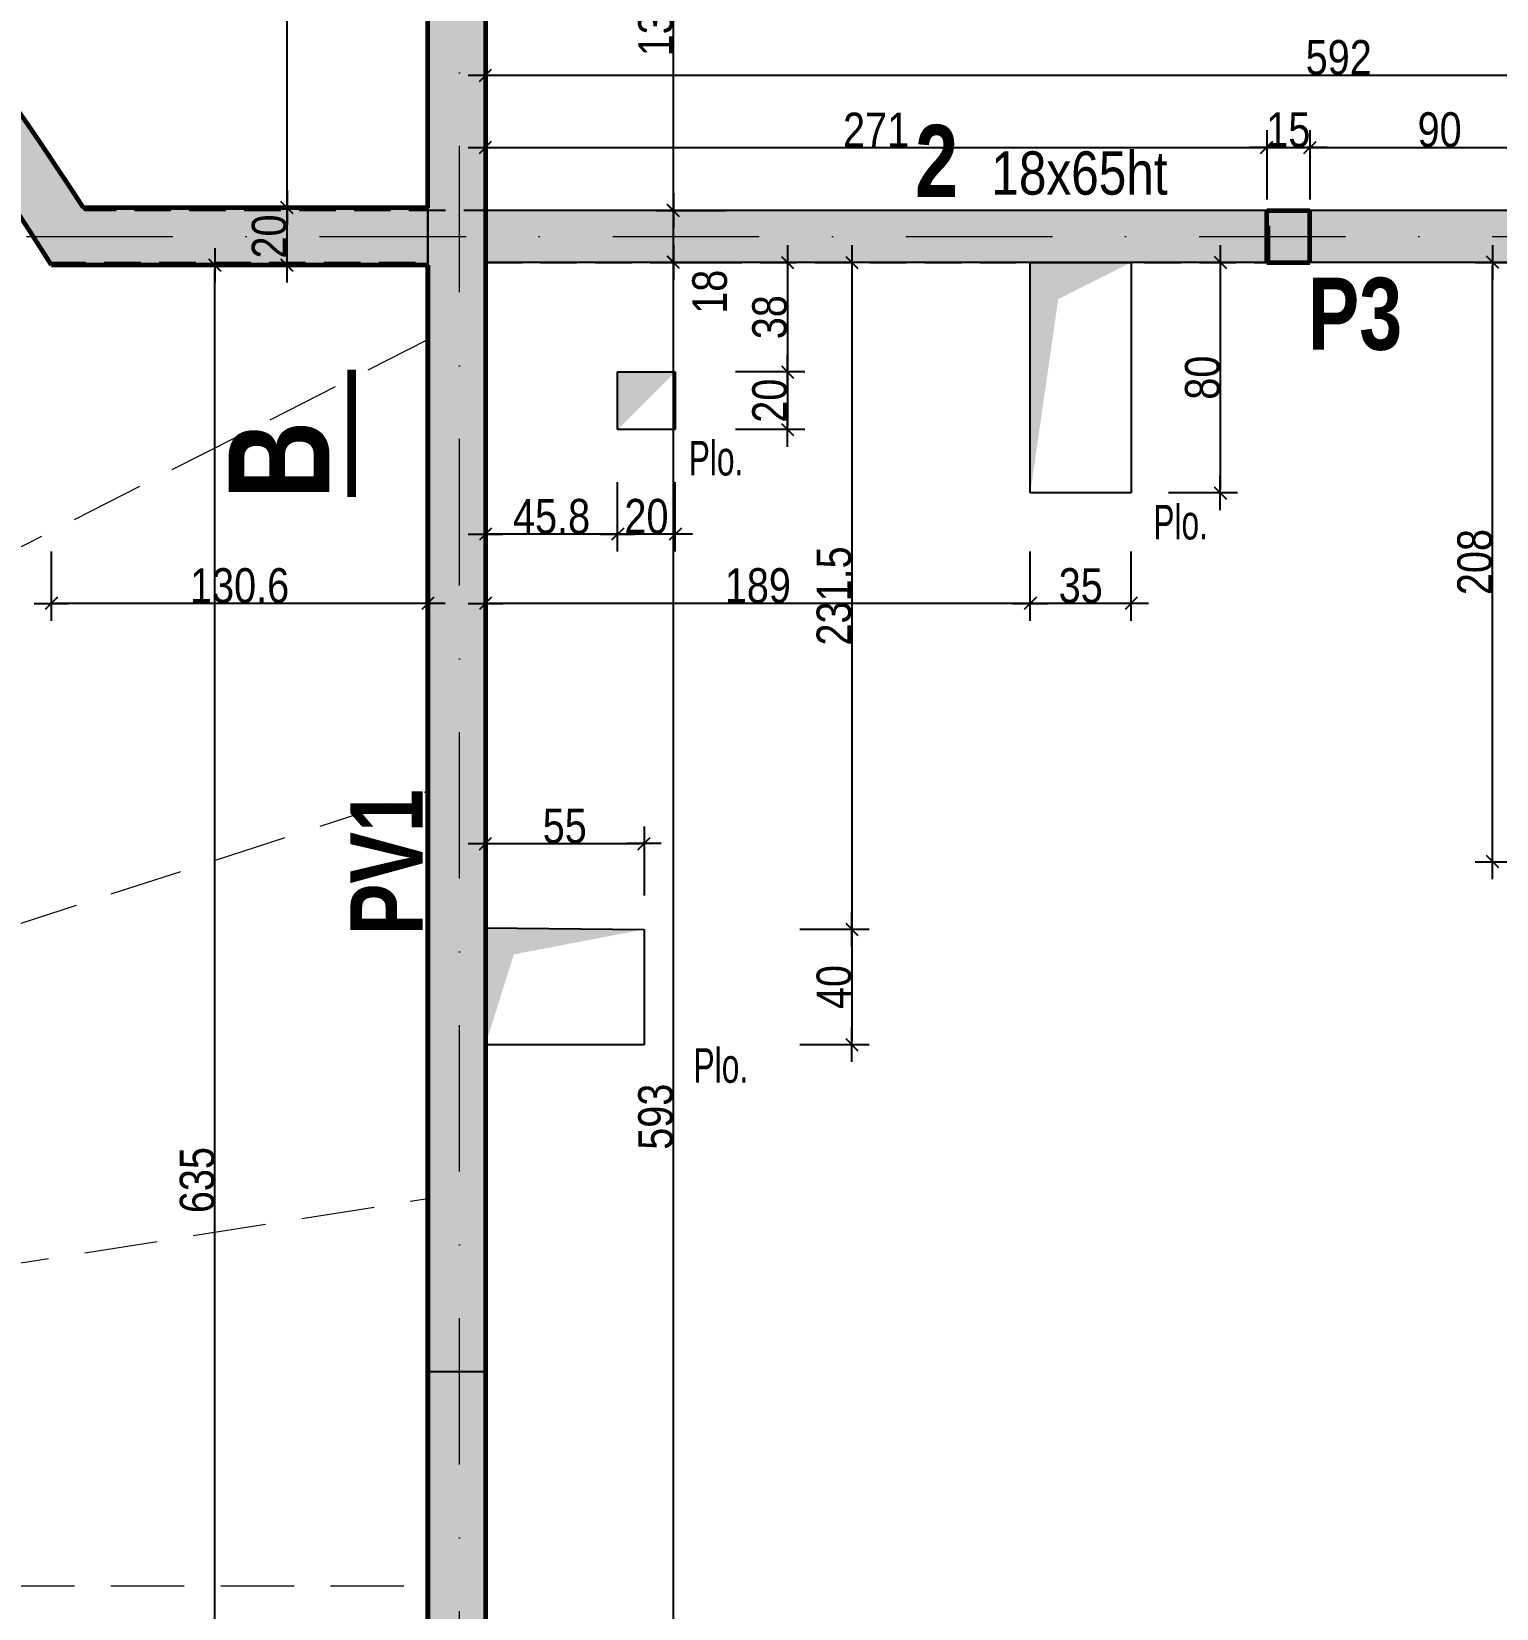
# Model space of a CAD drawing. Header units: millimetres. Extents: x 2049 to 9471, y -43633 to -39431.
# Drawn here: x 4036 to 4544, y -42310 to -41762 of the extents above; entities that cross this region are included whole.
import ezdxf
from ezdxf.enums import TextEntityAlignment as Align

# ---------------------------------------------------------------- set-up
doc = ezdxf.new("R2010")
doc.units = ezdxf.units.MM
doc.linetypes.add('CACHEX2', pattern=[19.05, 12.7, -6.35])
doc.linetypes.add('TIRETPTX2', pattern=[50.8, 25.4, -12.7, 0, -12.7])
for name, color, linetype in [('01_cote_gen', 4, 'Continuous'), ('01_linteaux', 2, 'Continuous'), ('01_murs_sup', 2, 'CACHEX2'), ('01_poch_BN', 9, 'Continuous'), ('01_poch_murs', 253, 'Continuous'), ('01_poch_poteaux', 250, 'Continuous'), ('01_resv', 32, 'Continuous'), ('01_texte', 230, 'Continuous'), ('AA_COTES', 2, 'Continuous')]:
    doc.layers.add(name, color=color, linetype=linetype)
doc.layers.add('01_murs_coup', color=5, linetype='Continuous', lineweight=60)
doc.layers.add('01_tram_axes', color=2, linetype='TIRETPTX2', lineweight=9)
doc.styles.add('ARIAL NA', font='ARIALN.TTF')
doc.styles.add('impact', font='impact.ttf')
doc.styles.add('STYLE2', font='ARIALN.TTF')
doc.dimstyles.new('JB50', dxfattribs={"dimscale": 0.1, "dimtxt": 150, "dimasz": 15, "dimexe": 0.1, "dimexo": 0.1, "dimgap": 0.09, "dimtad": 1, "dimdec": 1, "dimdsep": 46, "dimtxsty": 'STYLE2', "dimblk1": 'BOND_G', "dimblk2": 'BOND_D', "dimsah": 1, "dimcen": 1.5, "dimdle": 0.01, "dimse1": 1, "dimse2": 1, "dimclrd": 4, "dimclre": 2, "dimclrt": 6, "dimazin": 2, "dimtfac": 2.333333, "dimtdec": 1, "dimtix": 1, "dimtmove": 2, "dimatfit": 3, "dimldrblk": 'BOND_G', "dimfxl": 1, "dimtolj": 1, "dimtzin": 0, "dimarcsym": 0})
doc.dimstyles.new('JB50res', dxfattribs={"dimscale": 0.1, "dimtxt": 120, "dimasz": 12, "dimexe": 0.1, "dimexo": 0.1, "dimgap": 0.09, "dimtad": 1, "dimdec": 1, "dimdsep": 46, "dimtxsty": 'STYLE2', "dimblk1": 'BOND_G', "dimblk2": 'BOND_D', "dimsah": 1, "dimcen": 1.5, "dimdle": 0.01, "dimse1": 1, "dimse2": 1, "dimclrd": 4, "dimclre": 2, "dimclrt": 6, "dimazin": 2, "dimtfac": 2.333333, "dimtdec": 1, "dimtix": 1, "dimtmove": 2, "dimatfit": 3, "dimldrblk": 'BOND_G', "dimfxl": 1, "dimtolj": 1, "dimtzin": 0, "dimarcsym": 0})
pattern_1 = [(135, (-9275.435, 6358.231), (-11.2253202, 9e-16), [7.9375, -7.9375])]

# ---------------------------------------------------------------- blocks, each defined once
blk = doc.blocks.new('BOND_G')
at = {"layer": 'AA_COTES', "color": 0}
for p, q in [((0, -5), (0, 15)), ((5, 0), (-5, 0)), ((1.77, 1.77), (-1.77, -1.77))]:
    blk.add_line(p, q, dxfattribs=at)
blk = doc.blocks.new('BOND_D')
at = {"layer": 'AA_COTES', "color": 0}
for p, q in [((0, 5), (0, -15)), ((5, 0), (-5, 0)), ((-1.77, -1.77), (1.77, 1.77))]:
    blk.add_line(p, q, dxfattribs=at)
blk = doc.blocks.new('*D4258')
at = {"layer": '01_cote_gen', "color": 4, "lineweight": -2, "ltscale": 200, "transparency": 16777216}
blk.add_line((4194.25, -41777.66), (4783.85, -41777.66), dxfattribs=at)
at = {"layer": 'Defpoints', "color": 0, "ltscale": 200, "transparency": 16777216}
for p in [(4785.05, -41777.66), (4193.05, -41783.08), (4785.05, -41789.9)]:
    blk.add_point(p, dxfattribs=at)
at = {"layer": '01_cote_gen', "color": 4, "lineweight": -2, "ltscale": 200, "transparency": 16777216, "xscale": 1.2, "yscale": 1.2, "zscale": 1.2, "rotation": 180}
blk.add_blockref('BOND_G', (4193.05, -41777.66), dxfattribs=at)
at = {"layer": '01_cote_gen', "color": 4, "lineweight": -2, "ltscale": 200, "transparency": 16777216, "xscale": 1.2, "yscale": 1.2, "zscale": 1.2}
blk.add_blockref('BOND_D', (4785.05, -41777.66), dxfattribs=at)
at = {"layer": '01_cote_gen', "color": 6, "ltscale": 200, "transparency": 16777216, "insert": (4489.05, -41771.52), "char_height": 12, "attachment_point": 5, "style": 'STYLE2'}
blk.add_mtext('\\A1;592', dxfattribs=at)
blk = doc.blocks.new('*D4276')
at = {"layer": '01_cote_gen', "color": 4, "lineweight": -2, "ltscale": 200, "transparency": 16777216}
blk.add_line((4258.26, -42434.41), (4258.26, -41843.81), dxfattribs=at)
at = {"layer": 'Defpoints', "color": 0, "ltscale": 200, "transparency": 16777216}
for p in [(4258.26, -41842.61), (4293.44, -41842.61), (4277.55, -42435.61)]:
    blk.add_point(p, dxfattribs=at)
at = {"layer": '01_cote_gen', "color": 4, "lineweight": -2, "ltscale": 200, "transparency": 16777216, "xscale": 1.2, "yscale": 1.2, "zscale": 1.2}
for name, p, rotation in [('BOND_D', (4258.26, -41842.61), 90), ('BOND_G', (4258.26, -42435.61), 270)]:
    blk.add_blockref(name, p, dxfattribs=dict(at, rotation=rotation))
at = {"layer": '01_cote_gen', "color": 6, "ltscale": 200, "transparency": 16777216, "insert": (4252.12, -42139.11), "char_height": 12, "attachment_point": 5, "rotation": 90, "style": 'STYLE2'}
blk.add_mtext('\\A1;593', dxfattribs=at)
blk = doc.blocks.new('*D4277')
at = {"layer": '01_cote_gen', "color": 4, "lineweight": -2, "ltscale": 200, "transparency": 16777216}
blk.add_line((4258.28, -41841.41), (4258.28, -41825.81), dxfattribs=at)
at = {"layer": 'Defpoints', "color": 0, "ltscale": 200, "transparency": 16777216}
for p in [(4258.28, -41824.61), (4328.55, -41824.61), (4293.44, -41842.61)]:
    blk.add_point(p, dxfattribs=at)
at = {"layer": '01_cote_gen', "color": 4, "lineweight": -2, "ltscale": 200, "transparency": 16777216, "xscale": 1.2, "yscale": 1.2, "zscale": 1.2}
for name, p, rotation in [('BOND_D', (4258.28, -41824.61), 90), ('BOND_G', (4258.28, -41842.61), 270)]:
    blk.add_blockref(name, p, dxfattribs=dict(at, rotation=rotation))
at = {"layer": '01_cote_gen', "color": 6, "ltscale": 200, "transparency": 16777216, "insert": (4270.89, -41852.8), "char_height": 12, "attachment_point": 5, "rotation": 90, "style": 'STYLE2'}
blk.add_mtext('\\A1;18', dxfattribs=at)
blk = doc.blocks.new('*D4278')
at = {"layer": '01_cote_gen', "color": 4, "lineweight": -2, "ltscale": 200, "transparency": 16777216}
blk.add_line((4258.26, -41823.41), (4258.26, -41695.81), dxfattribs=at)
at = {"layer": 'Defpoints', "color": 0, "ltscale": 200, "transparency": 16777216}
for p in [(4258.26, -41694.61), (4307.48, -41694.61), (4328.55, -41824.61)]:
    blk.add_point(p, dxfattribs=at)
at = {"layer": '01_cote_gen', "color": 4, "lineweight": -2, "ltscale": 200, "transparency": 16777216, "xscale": 1.2, "yscale": 1.2, "zscale": 1.2}
for name, p, rotation in [('BOND_D', (4258.26, -41694.61), 90), ('BOND_G', (4258.26, -41824.61), 270)]:
    blk.add_blockref(name, p, dxfattribs=dict(at, rotation=rotation))
at = {"layer": '01_cote_gen', "color": 6, "ltscale": 200, "transparency": 16777216, "insert": (4252.12, -41759.61), "char_height": 12, "attachment_point": 5, "rotation": 90, "style": 'STYLE2'}
blk.add_mtext('\\A1;130', dxfattribs=at)
blk = doc.blocks.new('*D4282')
at = {"layer": '01_cote_gen', "color": 4, "lineweight": -2, "ltscale": 200, "transparency": 16777216}
blk.add_line((4194.25, -41802.67), (4462.85, -41802.67), dxfattribs=at)
at = {"layer": 'Defpoints', "color": 0, "ltscale": 200, "transparency": 16777216}
for p in [(4464.05, -41802.67), (4464.05, -41820.72), (4193.05, -41839.4)]:
    blk.add_point(p, dxfattribs=at)
at = {"layer": '01_cote_gen', "color": 4, "lineweight": -2, "ltscale": 200, "transparency": 16777216, "xscale": 1.2, "yscale": 1.2, "zscale": 1.2, "rotation": 180}
blk.add_blockref('BOND_G', (4193.05, -41802.67), dxfattribs=at)
at = {"layer": '01_cote_gen', "color": 4, "lineweight": -2, "ltscale": 200, "transparency": 16777216, "xscale": 1.2, "yscale": 1.2, "zscale": 1.2}
blk.add_blockref('BOND_D', (4464.05, -41802.67), dxfattribs=at)
at = {"layer": '01_cote_gen', "color": 6, "ltscale": 200, "transparency": 16777216, "insert": (4328.55, -41796.64), "char_height": 12, "attachment_point": 5, "style": 'STYLE2'}
blk.add_mtext('\\A1;271', dxfattribs=at)
blk = doc.blocks.new('*D4283')
at = {"layer": '01_cote_gen', "color": 4, "lineweight": -2, "ltscale": 200, "transparency": 16777216}
blk.add_line((4465.25, -41802.72), (4477.85, -41802.72), dxfattribs=at)
at = {"layer": 'Defpoints', "color": 0, "ltscale": 200, "transparency": 16777216}
for p in [(4479.05, -41802.72), (4464.05, -41820.72), (4479.05, -41820.72)]:
    blk.add_point(p, dxfattribs=at)
at = {"layer": '01_cote_gen', "color": 4, "lineweight": -2, "ltscale": 200, "transparency": 16777216, "xscale": 1.2, "yscale": 1.2, "zscale": 1.2, "rotation": 180}
blk.add_blockref('BOND_G', (4464.05, -41802.72), dxfattribs=at)
at = {"layer": '01_cote_gen', "color": 4, "lineweight": -2, "ltscale": 200, "transparency": 16777216, "xscale": 1.2, "yscale": 1.2, "zscale": 1.2}
blk.add_blockref('BOND_D', (4479.05, -41802.72), dxfattribs=at)
at = {"layer": '01_cote_gen', "color": 6, "ltscale": 200, "transparency": 16777216, "insert": (4471.55, -41796.59), "char_height": 12, "attachment_point": 5, "style": 'STYLE2'}
blk.add_mtext('\\A1;15', dxfattribs=at)
blk = doc.blocks.new('*D4284')
at = {"layer": '01_cote_gen', "color": 4, "lineweight": -2, "ltscale": 200, "transparency": 16777216}
blk.add_line((4480.25, -41802.72), (4567.85, -41802.72), dxfattribs=at)
at = {"layer": 'Defpoints', "color": 0, "ltscale": 200, "transparency": 16777216}
for p in [(4569.05, -41802.72), (4479.05, -41820.72), (4569.05, -41820.72)]:
    blk.add_point(p, dxfattribs=at)
at = {"layer": '01_cote_gen', "color": 4, "lineweight": -2, "ltscale": 200, "transparency": 16777216, "xscale": 1.2, "yscale": 1.2, "zscale": 1.2, "rotation": 180}
blk.add_blockref('BOND_G', (4479.05, -41802.72), dxfattribs=at)
at = {"layer": '01_cote_gen', "color": 4, "lineweight": -2, "ltscale": 200, "transparency": 16777216, "xscale": 1.2, "yscale": 1.2, "zscale": 1.2}
blk.add_blockref('BOND_D', (4569.05, -41802.72), dxfattribs=at)
at = {"layer": '01_cote_gen', "color": 6, "ltscale": 200, "transparency": 16777216, "insert": (4524.05, -41796.59), "char_height": 12, "attachment_point": 5, "style": 'STYLE2'}
blk.add_mtext('\\A1;90', dxfattribs=at)
blk = doc.blocks.new('*D4341')
at = {"layer": '01_cote_gen', "color": 4, "lineweight": -2, "ltscale": 200, "transparency": 16777216}
blk.add_line((4124.21, -41842.41), (4124.21, -41824.81), dxfattribs=at)
at = {"layer": 'Defpoints', "color": 0, "ltscale": 200, "transparency": 16777216}
for p in [(4124.21, -41823.61), (4135.46, -41823.61), (4135.46, -41843.61)]:
    blk.add_point(p, dxfattribs=at)
at = {"layer": '01_cote_gen', "color": 4, "lineweight": -2, "ltscale": 200, "transparency": 16777216, "xscale": 1.2, "yscale": 1.2, "zscale": 1.2}
for name, p, rotation in [('BOND_D', (4124.21, -41823.61), 90), ('BOND_G', (4124.21, -41843.61), 270)]:
    blk.add_blockref(name, p, dxfattribs=dict(at, rotation=rotation))
at = {"layer": '01_cote_gen', "color": 6, "ltscale": 200, "transparency": 16777216, "insert": (4118.08, -41833.61), "char_height": 12, "attachment_point": 5, "rotation": 90, "style": 'STYLE2'}
blk.add_mtext('\\A1;20', dxfattribs=at)
blk = doc.blocks.new('*D4342')
at = {"layer": '01_cote_gen', "color": 4, "lineweight": -2, "ltscale": 200, "transparency": 16777216}
blk.add_line((4124.21, -41822.41), (4124.21, -41647.81), dxfattribs=at)
at = {"layer": 'Defpoints', "color": 0, "ltscale": 200, "transparency": 16777216}
for p in [(4124.21, -41646.61), (4142.21, -41646.61), (4142.21, -41823.61)]:
    blk.add_point(p, dxfattribs=at)
at = {"layer": '01_cote_gen', "color": 4, "lineweight": -2, "ltscale": 200, "transparency": 16777216, "xscale": 1.2, "yscale": 1.2, "zscale": 1.2}
for name, p, rotation in [('BOND_D', (4124.21, -41646.61), 90), ('BOND_G', (4124.21, -41823.61), 270)]:
    blk.add_blockref(name, p, dxfattribs=dict(at, rotation=rotation))
at = {"layer": '01_cote_gen', "color": 6, "ltscale": 200, "transparency": 16777216, "insert": (4118.18, -41735.11), "char_height": 12, "attachment_point": 5, "rotation": 90, "style": 'STYLE2'}
blk.add_mtext('\\A1;177', dxfattribs=at)
blk = doc.blocks.new('*D4388')
at = {"layer": '01_cote_gen', "color": 4, "lineweight": -2, "ltscale": 200, "transparency": 16777216}
blk.add_line((4542.43, -42049.41), (4542.43, -41843.81), dxfattribs=at)
at = {"layer": 'Defpoints', "color": 0, "ltscale": 200, "transparency": 16777216}
for p in [(4542.43, -41842.61), (4583.23, -41842.61), (4596.05, -42050.61)]:
    blk.add_point(p, dxfattribs=at)
at = {"layer": '01_cote_gen', "color": 4, "lineweight": -2, "ltscale": 200, "transparency": 16777216, "xscale": 1.2, "yscale": 1.2, "zscale": 1.2}
for name, p, rotation in [('BOND_D', (4542.43, -41842.61), 90), ('BOND_G', (4542.43, -42050.61), 270)]:
    blk.add_blockref(name, p, dxfattribs=dict(at, rotation=rotation))
at = {"layer": '01_cote_gen', "color": 6, "ltscale": 200, "transparency": 16777216, "insert": (4536.29, -41946.61), "char_height": 12, "attachment_point": 5, "rotation": 90, "style": 'STYLE2'}
blk.add_mtext('\\A1;208', dxfattribs=at)
blk = doc.blocks.new('*D4584')
at = {"layer": '01_cote_gen', "color": 4, "lineweight": -2, "ltscale": 200, "transparency": 16777216}
blk.add_line((4257.7, -41936.93), (4240.1, -41936.93), dxfattribs=at)
at = {"layer": 'Defpoints', "color": 0, "ltscale": 200, "transparency": 16777216}
for p in [(4238.9, -41880.61), (4258.9, -41880.61), (4238.9, -41936.93)]:
    blk.add_point(p, dxfattribs=at)
at = {"layer": '01_cote_gen', "color": 4, "lineweight": -2, "ltscale": 200, "transparency": 16777216, "xscale": 1.2, "yscale": 1.2, "zscale": 1.2, "rotation": 180}
blk.add_blockref('BOND_D', (4238.9, -41936.93), dxfattribs=at)
at = {"layer": '01_cote_gen', "color": 4, "lineweight": -2, "ltscale": 200, "transparency": 16777216, "xscale": 1.2, "yscale": 1.2, "zscale": 1.2}
blk.add_blockref('BOND_G', (4258.9, -41936.93), dxfattribs=at)
at = {"layer": '01_cote_gen', "color": 6, "ltscale": 200, "transparency": 16777216, "insert": (4248.9, -41930.79), "char_height": 12, "attachment_point": 5, "style": 'STYLE2'}
blk.add_mtext('\\A1;20', dxfattribs=at)
blk = doc.blocks.new('*D4585')
at = {"layer": '01_cote_gen', "color": 4, "lineweight": -2, "ltscale": 200, "transparency": 16777216}
blk.add_line((4237.7, -41936.93), (4194.25, -41936.93), dxfattribs=at)
at = {"layer": 'Defpoints', "color": 0, "ltscale": 200, "transparency": 16777216}
for p in [(4238.9, -41918.93), (4193.05, -41928.48), (4193.05, -41936.93)]:
    blk.add_point(p, dxfattribs=at)
at = {"layer": '01_cote_gen', "color": 4, "lineweight": -2, "ltscale": 200, "transparency": 16777216, "xscale": 1.2, "yscale": 1.2, "zscale": 1.2, "rotation": 180}
blk.add_blockref('BOND_D', (4193.05, -41936.93), dxfattribs=at)
at = {"layer": '01_cote_gen', "color": 4, "lineweight": -2, "ltscale": 200, "transparency": 16777216, "xscale": 1.2, "yscale": 1.2, "zscale": 1.2}
blk.add_blockref('BOND_G', (4238.9, -41936.93), dxfattribs=at)
at = {"layer": '01_cote_gen', "color": 6, "ltscale": 200, "transparency": 16777216, "insert": (4215.98, -41930.79), "char_height": 12, "attachment_point": 5, "style": 'STYLE2'}
blk.add_mtext('\\A1;45.8', dxfattribs=at)
blk = doc.blocks.new('*D4586')
at = {"layer": '01_cote_gen', "color": 4, "lineweight": -2, "ltscale": 200, "transparency": 16777216}
blk.add_line((4297.82, -41843.83), (4297.82, -41879.41), dxfattribs=at)
at = {"layer": 'Defpoints', "color": 0, "ltscale": 200, "transparency": 16777216}
for p in [(4300.6, -41842.63), (4258.9, -41880.61), (4297.82, -41880.61)]:
    blk.add_point(p, dxfattribs=at)
at = {"layer": '01_cote_gen', "color": 4, "lineweight": -2, "ltscale": 200, "transparency": 16777216, "xscale": 1.2, "yscale": 1.2, "zscale": 1.2}
for name, p, rotation in [('BOND_G', (4297.82, -41842.63), 90), ('BOND_D', (4297.82, -41880.61), 270)]:
    blk.add_blockref(name, p, dxfattribs=dict(at, rotation=rotation))
at = {"layer": '01_cote_gen', "color": 6, "ltscale": 200, "transparency": 16777216, "insert": (4291.68, -41861.62), "char_height": 12, "attachment_point": 5, "rotation": 90, "style": 'STYLE2'}
blk.add_mtext('\\A1;38', dxfattribs=at)
blk = doc.blocks.new('*D4587')
at = {"layer": '01_cote_gen', "color": 4, "lineweight": -2, "ltscale": 200, "transparency": 16777216}
blk.add_line((4297.82, -41881.81), (4297.82, -41899.41), dxfattribs=at)
at = {"layer": 'Defpoints', "color": 0, "ltscale": 200, "transparency": 16777216}
for p in [(4258.9, -41880.61), (4258.9, -41900.61), (4297.82, -41900.61)]:
    blk.add_point(p, dxfattribs=at)
at = {"layer": '01_cote_gen', "color": 4, "lineweight": -2, "ltscale": 200, "transparency": 16777216, "xscale": 1.2, "yscale": 1.2, "zscale": 1.2}
for name, p, rotation in [('BOND_G', (4297.82, -41880.61), 90), ('BOND_D', (4297.82, -41900.61), 270)]:
    blk.add_blockref(name, p, dxfattribs=dict(at, rotation=rotation))
at = {"layer": '01_cote_gen', "color": 6, "ltscale": 200, "transparency": 16777216, "insert": (4291.68, -41890.61), "char_height": 12, "attachment_point": 5, "rotation": 90, "style": 'STYLE2'}
blk.add_mtext('\\A1;20', dxfattribs=at)
blk = doc.blocks.new('*D4588')
at = {"layer": '01_cote_gen', "color": 4, "lineweight": -2, "ltscale": 200, "transparency": 16777216}
blk.add_line((4447.94, -41843.81), (4447.94, -41921.41), dxfattribs=at)
at = {"layer": 'Defpoints', "color": 0, "ltscale": 200, "transparency": 16777216}
for p in [(4417.05, -41842.61), (4417.05, -41922.61), (4447.94, -41922.61)]:
    blk.add_point(p, dxfattribs=at)
at = {"layer": '01_cote_gen', "color": 4, "lineweight": -2, "ltscale": 200, "transparency": 16777216, "xscale": 1.2, "yscale": 1.2, "zscale": 1.2}
for name, p, rotation in [('BOND_G', (4447.94, -41842.61), 90), ('BOND_D', (4447.94, -41922.61), 270)]:
    blk.add_blockref(name, p, dxfattribs=dict(at, rotation=rotation))
at = {"layer": '01_cote_gen', "color": 6, "ltscale": 200, "transparency": 16777216, "insert": (4441.8, -41882.61), "char_height": 12, "attachment_point": 5, "rotation": 90, "style": 'STYLE2'}
blk.add_mtext('\\A1;80', dxfattribs=at)
blk = doc.blocks.new('*D4589')
at = {"layer": '01_cote_gen', "color": 4, "lineweight": -2, "ltscale": 200, "transparency": 16777216}
blk.add_line((4415.85, -41960.95), (4383.25, -41960.95), dxfattribs=at)
at = {"layer": 'Defpoints', "color": 0, "ltscale": 200, "transparency": 16777216}
for p in [(4382.05, -41918.53), (4417.05, -41918.53), (4382.05, -41960.95)]:
    blk.add_point(p, dxfattribs=at)
at = {"layer": '01_cote_gen', "color": 4, "lineweight": -2, "ltscale": 200, "transparency": 16777216, "xscale": 1.2, "yscale": 1.2, "zscale": 1.2, "rotation": 180}
blk.add_blockref('BOND_D', (4382.05, -41960.95), dxfattribs=at)
at = {"layer": '01_cote_gen', "color": 4, "lineweight": -2, "ltscale": 200, "transparency": 16777216, "xscale": 1.2, "yscale": 1.2, "zscale": 1.2}
blk.add_blockref('BOND_G', (4417.05, -41960.95), dxfattribs=at)
at = {"layer": '01_cote_gen', "color": 6, "ltscale": 200, "transparency": 16777216, "insert": (4399.55, -41954.82), "char_height": 12, "attachment_point": 5, "style": 'STYLE2'}
blk.add_mtext('\\A1;35', dxfattribs=at)
blk = doc.blocks.new('*D4590')
at = {"layer": '01_cote_gen', "color": 4, "lineweight": -2, "ltscale": 200, "transparency": 16777216}
blk.add_line((4380.85, -41960.95), (4194.25, -41960.95), dxfattribs=at)
at = {"layer": 'Defpoints', "color": 0, "ltscale": 200, "transparency": 16777216}
for p in [(4193.05, -41949), (4382.05, -41954.95), (4193.05, -41960.95)]:
    blk.add_point(p, dxfattribs=at)
at = {"layer": '01_cote_gen', "color": 4, "lineweight": -2, "ltscale": 200, "transparency": 16777216, "xscale": 1.2, "yscale": 1.2, "zscale": 1.2, "rotation": 180}
blk.add_blockref('BOND_D', (4193.05, -41960.95), dxfattribs=at)
at = {"layer": '01_cote_gen', "color": 4, "lineweight": -2, "ltscale": 200, "transparency": 16777216, "xscale": 1.2, "yscale": 1.2, "zscale": 1.2}
blk.add_blockref('BOND_G', (4382.05, -41960.95), dxfattribs=at)
at = {"layer": '01_cote_gen', "color": 6, "ltscale": 200, "transparency": 16777216, "insert": (4287.55, -41954.82), "char_height": 12, "attachment_point": 5, "style": 'STYLE2'}
blk.add_mtext('\\A1;189', dxfattribs=at)
blk = doc.blocks.new('*D4591')
at = {"layer": '01_cote_gen', "color": 4, "lineweight": -2, "ltscale": 200, "transparency": 16777216}
blk.add_line((4320.14, -41843.83), (4320.14, -42072.91), dxfattribs=at)
at = {"layer": 'Defpoints', "color": 0, "ltscale": 200, "transparency": 16777216}
for p in [(4321.9, -41842.63), (4248.05, -42074.11), (4320.14, -42074.11)]:
    blk.add_point(p, dxfattribs=at)
at = {"layer": '01_cote_gen', "color": 4, "lineweight": -2, "ltscale": 200, "transparency": 16777216, "xscale": 1.2, "yscale": 1.2, "zscale": 1.2}
for name, p, rotation in [('BOND_G', (4320.14, -41842.63), 90), ('BOND_D', (4320.14, -42074.11), 270)]:
    blk.add_blockref(name, p, dxfattribs=dict(at, rotation=rotation))
at = {"layer": '01_cote_gen', "color": 6, "ltscale": 200, "transparency": 16777216, "insert": (4314, -41958.37), "char_height": 12, "attachment_point": 5, "rotation": 90, "style": 'STYLE2'}
blk.add_mtext('\\A1;231.5', dxfattribs=at)
blk = doc.blocks.new('*D4592')
at = {"layer": '01_cote_gen', "color": 4, "lineweight": -2, "ltscale": 200, "transparency": 16777216}
blk.add_line((4320.14, -42075.31), (4320.14, -42112.91), dxfattribs=at)
at = {"layer": 'Defpoints', "color": 0, "ltscale": 200, "transparency": 16777216}
for p in [(4302.14, -42074.11), (4248.05, -42114.11), (4320.14, -42114.11)]:
    blk.add_point(p, dxfattribs=at)
at = {"layer": '01_cote_gen', "color": 4, "lineweight": -2, "ltscale": 200, "transparency": 16777216, "xscale": 1.2, "yscale": 1.2, "zscale": 1.2}
for name, p, rotation in [('BOND_G', (4320.14, -42074.11), 90), ('BOND_D', (4320.14, -42114.11), 270)]:
    blk.add_blockref(name, p, dxfattribs=dict(at, rotation=rotation))
at = {"layer": '01_cote_gen', "color": 6, "ltscale": 200, "transparency": 16777216, "insert": (4314, -42094.11), "char_height": 12, "attachment_point": 5, "rotation": 90, "style": 'STYLE2'}
blk.add_mtext('\\A1;40', dxfattribs=at)
blk = doc.blocks.new('*D4593')
at = {"layer": '01_cote_gen', "color": 4, "lineweight": -2, "ltscale": 200, "transparency": 16777216}
blk.add_line((4194.25, -42044.34), (4246.85, -42044.34), dxfattribs=at)
at = {"layer": 'Defpoints', "color": 0, "ltscale": 200, "transparency": 16777216}
for p in [(4248.05, -42044.34), (4193.05, -42053.98), (4248.05, -42074.11)]:
    blk.add_point(p, dxfattribs=at)
at = {"layer": '01_cote_gen', "color": 4, "lineweight": -2, "ltscale": 200, "transparency": 16777216, "xscale": 1.2, "yscale": 1.2, "zscale": 1.2, "rotation": 180}
blk.add_blockref('BOND_G', (4193.05, -42044.34), dxfattribs=at)
at = {"layer": '01_cote_gen', "color": 4, "lineweight": -2, "ltscale": 200, "transparency": 16777216, "xscale": 1.2, "yscale": 1.2, "zscale": 1.2}
blk.add_blockref('BOND_D', (4248.05, -42044.34), dxfattribs=at)
at = {"layer": '01_cote_gen', "color": 6, "ltscale": 200, "transparency": 16777216, "insert": (4220.55, -42038.23), "char_height": 12, "attachment_point": 5, "style": 'STYLE2'}
blk.add_mtext('\\A1;55', dxfattribs=at)
blk = doc.blocks.new('*D4600')
at = {"layer": '01_cote_gen', "color": 4, "lineweight": -2, "ltscale": 200, "transparency": 16777216}
blk.add_line((4099.21, -42477.41), (4099.21, -41844.81), dxfattribs=at)
at = {"layer": 'Defpoints', "color": 0, "ltscale": 200, "transparency": 16777216}
for p in [(4074.15, -41843.61), (4099.21, -41843.61), (4149.49, -42478.61)]:
    blk.add_point(p, dxfattribs=at)
at = {"layer": '01_cote_gen', "color": 4, "lineweight": -2, "ltscale": 200, "transparency": 16777216, "xscale": 1.2, "yscale": 1.2, "zscale": 1.2}
for name, p, rotation in [('BOND_D', (4099.21, -41843.61), 90), ('BOND_G', (4099.21, -42478.61), 270)]:
    blk.add_blockref(name, p, dxfattribs=dict(at, rotation=rotation))
at = {"layer": '01_cote_gen', "color": 6, "ltscale": 200, "transparency": 16777216, "insert": (4093.08, -42161.11), "char_height": 12, "attachment_point": 5, "rotation": 90, "style": 'STYLE2'}
blk.add_mtext('\\A1;635', dxfattribs=at)
blk = doc.blocks.new('*D4601')
at = {"layer": '01_cote_gen', "color": 4, "lineweight": -2, "ltscale": 200, "transparency": 16777216}
blk.add_line((4171.86, -41960.95), (4043.66, -41960.95), dxfattribs=at)
at = {"layer": 'Defpoints', "color": 0, "ltscale": 200, "transparency": 16777216}
for p in [(4042.46, -41843.61), (4173.06, -41843.61), (4042.46, -41960.95)]:
    blk.add_point(p, dxfattribs=at)
at = {"layer": '01_cote_gen', "color": 4, "lineweight": -2, "ltscale": 200, "transparency": 16777216, "xscale": 1.2, "yscale": 1.2, "zscale": 1.2, "rotation": 180}
blk.add_blockref('BOND_D', (4042.46, -41960.95), dxfattribs=at)
at = {"layer": '01_cote_gen', "color": 4, "lineweight": -2, "ltscale": 200, "transparency": 16777216, "xscale": 1.2, "yscale": 1.2, "zscale": 1.2}
blk.add_blockref('BOND_G', (4173.06, -41960.95), dxfattribs=at)
at = {"layer": '01_cote_gen', "color": 6, "ltscale": 200, "transparency": 16777216, "insert": (4107.76, -41954.82), "char_height": 12, "attachment_point": 5, "style": 'STYLE2'}
blk.add_mtext('\\A1;130.6', dxfattribs=at)
blk = doc.blocks.new('*D4845')
at = {"layer": '01_cote_gen', "color": 4, "lineweight": -2, "ltscale": 200, "transparency": 16777216}
blk.add_line((3325.58, -42378.22), (4171.55, -42378.22), dxfattribs=at)
at = {"layer": 'Defpoints', "color": 0, "ltscale": 200, "transparency": 16777216}
for p in [(3324.08, -42102.46), (4173.05, -42355.89), (4173.05, -42378.22)]:
    blk.add_point(p, dxfattribs=at)
at = {"layer": '01_cote_gen', "color": 4, "lineweight": -2, "ltscale": 200, "transparency": 16777216, "xscale": 1.5, "yscale": 1.5, "zscale": 1.5, "rotation": 180}
blk.add_blockref('BOND_G', (3324.08, -42378.22), dxfattribs=at)
at = {"layer": '01_cote_gen', "color": 4, "lineweight": -2, "ltscale": 200, "transparency": 16777216, "xscale": 1.5, "yscale": 1.5, "zscale": 1.5}
blk.add_blockref('BOND_D', (4173.05, -42378.22), dxfattribs=at)
at = {"layer": '01_cote_gen', "color": 6, "ltscale": 200, "transparency": 16777216, "insert": (3748.57, -42370.56), "char_height": 15, "attachment_point": 5, "style": 'STYLE2'}
blk.add_mtext('\\A1;849', dxfattribs=at)
blk = doc.blocks.new('*D4846')
at = {"layer": '01_cote_gen', "color": 4, "lineweight": -2, "ltscale": 200, "transparency": 16777216}
blk.add_line((3535.36, -42300.66), (3535.36, -41845.11), dxfattribs=at)
at = {"layer": 'Defpoints', "color": 0, "ltscale": 200, "transparency": 16777216}
for p in [(3535.36, -41843.61), (4042.46, -41843.61), (3536.75, -42302.16)]:
    blk.add_point(p, dxfattribs=at)
at = {"layer": '01_cote_gen', "color": 4, "lineweight": -2, "ltscale": 200, "transparency": 16777216, "xscale": 1.5, "yscale": 1.5, "zscale": 1.5}
for name, p, rotation in [('BOND_D', (3535.36, -41843.61), 90), ('BOND_G', (3535.36, -42302.16), 270)]:
    blk.add_blockref(name, p, dxfattribs=dict(at, rotation=rotation))
at = {"layer": '01_cote_gen', "color": 6, "ltscale": 200, "transparency": 16777216, "insert": (3527.69, -42193.29), "char_height": 15, "attachment_point": 5, "rotation": 90, "style": 'STYLE2'}
blk.add_mtext('\\A1;458.5', dxfattribs=at)

msp = doc.modelspace()

# ---------------------------------------------------------------- hatches: boundary and pattern name
at = {"layer": '01_murs_sup', "ltscale": 200}
h = msp.add_hatch(dxfattribs=at)
h.set_pattern_fill('DASH', color=256, scale=2.5, angle=135)
h.set_pattern_definition(pattern_1)
h.paths.add_polyline_path([(4464.95, -41824.61), (4054.05, -41824.61, 0.256151), (3307.48, -41415.28), (3023.96, -41415.28), (3023.96, -41267.88), (3003.96, -41267.88), (3003.96, -41435.28), (3307.48, -41435.28, -0.25879), (4041.76, -41842.61), (4173.05, -41842.61), (4173.05, -42262.93), (4193.05, -42262.93), (4193.05, -41842.61), (4465.06, -41842.65)])
h = msp.add_hatch(dxfattribs=at)
h.set_pattern_fill('DASH', color=256, scale=2.5, angle=135)
h.set_pattern_definition(pattern_1)
h.paths.add_polyline_path([(4382.05, -42435.61), (4193.05, -42435.61), (4193.05, -42262.93), (4173.05, -42262.93), (4173.05, -42451.61), (4382.05, -42451.61)])
edge = h.paths.add_edge_path()
edge.add_line((4172.97, -42605.58), (4172.97, -42545.58))
edge.add_arc((3323.96, -42275.27), 891, 161.49792, 342.33988, ccw=False)
edge.add_line((2479.02, -41992.53), (2571.63, -41686.43))
edge.add_line((2571.63, -41686.43), (2550.74, -41686.43))
edge.add_line((2550.74, -41686.43), (2459.96, -41986.46))
edge.add_arc((3323.96, -42275.27), 911, 161.51633, 338.74143)
edge = h.paths.add_edge_path()
edge.add_line((4198.06, -42459.61), (4172.97, -42459.61))
edge.add_line((4172.97, -42459.61), (4172.97, -42605.58))
edge.add_arc((3841.01, -42461.83), 361.75, 336.5851, 350.7466)
edge.add_line((4198.06, -42520), (4198.06, -42459.61))
at = {"layer": '01_poch_BN', "ltscale": 200}
h = msp.add_hatch(color=256, dxfattribs=at)
h.dxf.hatch_style = 1
h.paths.add_polyline_path([(4569.05, -41824.61), (4479.05, -41824.61), (4479.05, -41833.61), (4569.05, -41833.61)])
h.paths.add_polyline_path([(4569.05, -41833.61), (4479.05, -41833.61), (4479.05, -41842.61), (4569.05, -41842.61)])
h.paths.add_polyline_path([(4464.05, -41833.61), (4193.05, -41833.61), (4193.05, -41842.61), (4464.05, -41842.61)])
h.paths.add_polyline_path([(4464.05, -41824.61), (4193.05, -41824.61), (4193.05, -41833.61), (4464.05, -41833.61)])
at = {"layer": '01_poch_murs', "ltscale": 200}
h = msp.add_hatch(color=256, dxfattribs=at)
h.dxf.hatch_style = 1
h.paths.add_polyline_path([(4173.06, -41427.61), (3798.1, -41427.61), (3798.1, -41563.38), (3816.1, -41575.67), (3816.1, -41443.61), (3906.1, -41443.61), (3906.1, -41628.61), (3884.23, -41628.61, -0.007675), (3904.55, -41646.61), (4173.06, -41646.61), (4173.06, -41676.67), (4193.05, -41676.67), (4193.05, -41443.61), (4173.06, -41443.61), (4173.06, -41628.61), (4008.05, -41628.61), (4008.05, -41443.61), (4173.06, -41443.61)])
h.paths.add_polyline_path([(3988.05, -41443.61), (3988.05, -41628.61), (3924.1, -41628.61), (3924.1, -41443.61)], flags=16)
h.paths.add_polyline_path([(3816.1, -41575.67), (3804.52, -41592.18, -0.10101), (4042.46, -41843.61), (4173.06, -41843.61), (4173.06, -41823.61), (4053.49, -41823.61, 0.097958)])
h = msp.add_hatch(color=256, dxfattribs=at)
h.dxf.hatch_style = 1
h.paths.add_polyline_path([(4803.05, -42257.65), (4785.05, -42257.65), (4785.05, -42435.61), (4682.05, -42435.61), (4682.05, -42451.61), (4962.05, -42451.61), (4962.05, -42435.61), (4803.05, -42435.61)])
h.paths.add_polyline_path([(5381.05, -42257.65), (5365.05, -42257.65), (5365.05, -42435.61), (5262.05, -42435.61), (5262.05, -42451.61), (5381.05, -42451.61)])
h.paths.add_polyline_path([(5399.08, -42257.65), (5383.08, -42257.65), (5383.05, -42451.61), (5512.05, -42451.61), (5512.05, -42435.61), (5399.05, -42435.61)])
h.paths.add_polyline_path([(5162.05, -42435.61), (5062.05, -42435.61), (5062.05, -42451.61), (5162.05, -42451.61)])
h.paths.add_polyline_path([(5712.05, -42435.61), (5612.05, -42435.61), (5612.05, -42451.61), (5712.05, -42451.61)])
h.paths.add_polyline_path([(4582.05, -42435.61), (4482.05, -42435.61), (4482.05, -42451.61), (4582.05, -42451.61)])
h.paths.add_polyline_path([(4382.05, -42435.61), (4193.05, -42435.61), (4193.05, -42227.65), (4173.06, -42227.65), (4173.06, -42443.61), (4382.05, -42443.61)])
h.paths.add_polyline_path([(4382.05, -42443.61), (4173.06, -42443.61), (4173.06, -42451.61), (4382.05, -42451.61)])
at = {"layer": '01_poch_poteaux', "ltscale": 200}
h = msp.add_hatch(color=256, dxfattribs=at)
h.dxf.hatch_style = 1
h.paths.add_polyline_path([(4193.05, -41694.61), (4173.06, -41694.61), (4173.06, -41823.61), (4173.06, -42227.65), (4193.05, -42227.65)])
h = msp.add_hatch(color=256, dxfattribs=at)
h.dxf.hatch_style = 1
h.paths.add_polyline_path([(4479.05, -41824.61), (4464.05, -41824.61), (4464.05, -41833.61), (4479.05, -41833.61)])
h.paths.add_polyline_path([(4479.05, -41833.61), (4464.05, -41833.61), (4464.05, -41842.61), (4479.05, -41842.61)])

# ---------------------------------------------------------------- linework, layer by layer
at = {"layer": '01_linteaux', "ltscale": 0.1}
for p, q in [((4464.05, -41824.61), (4193.05, -41824.61)), ((4569.05, -41824.61), (4479.05, -41824.61)), ((4464.05, -41842.61), (4193.05, -41842.61)), ((4569.05, -41842.61), (4479.05, -41842.61))]:
    msp.add_line(p, q, dxfattribs=at)
at = {"layer": '01_murs_coup', "ltscale": 0.1}
for p, q in [((4173.06, -41823.61), (4173.06, -41646.61)), ((4173.06, -41823.61), (4173.06, -41646.61)), ((4193.05, -41694.55), (4193.05, -42435.61)), ((4193.05, -41694.61), (4193.05, -42435.61)), ((4173.06, -41823.61), (4053.49, -41823.61)), ((4464.05, -41824.61), (4479.05, -41824.61)), ((4464.05, -41842.61), (4464.05, -41824.61)), ((4479.05, -41842.61), (4479.05, -41824.61)), ((4173.06, -41843.61), (4042.46, -41843.61)), ((4173.06, -41843.61), (4042.46, -41843.61)), ((4173.05, -42545.58), (4173.06, -41843.61)), ((4173.06, -41843.61), (4173.06, -42451.61)), ((4464.05, -41842.61), (4479.05, -41842.61))]:
    msp.add_line(p, q, dxfattribs=at)
for centre, radius, start, end in [((3307.56, -42300.78), 865.5, 31.88506, 90), ((3308.09, -42299.65), 884.44, 32.56407, 54.94303), ((3324.04, -42275.27), 911, 161.51633, 338.7414)]:
    msp.add_arc(centre, radius, start, end, dxfattribs=at)
at = {"layer": '01_murs_sup'}
for p, q in [((4464.95, -41824.61), (4054.05, -41824.61)), ((4465.06, -41842.65), (4464.95, -41824.61)), ((4041.76, -41842.61), (4173.05, -41842.61)), ((4173.05, -41842.61), (4173.05, -42451.61)), ((4193.05, -41842.61), (4465.06, -41842.65)), ((4193.05, -41842.61), (4193.05, -42435.61))]:
    msp.add_line(p, q, dxfattribs=at)
for centre, radius, start, end in [((3307.48, -42300.78), 885.5, 32.53016, 90), ((3307.48, -42300.78), 865.5, 31.96306, 90), ((3323.96, -42275.27), 911, 161.51633, 343.63495), ((3323.96, -42275.27), 891, 161.49792, 342.3403)]:
    msp.add_arc(centre, radius, start, end, dxfattribs=at)
at = {"layer": '01_poch_murs', "ltscale": 200}
for p, q in [((4173.06, -41823.61), (4173.06, -41843.61)), ((4193.05, -42227.65), (4173.05, -42227.65))]:
    msp.add_line(p, q, dxfattribs=at)
at = {"layer": '01_poch_murs', "linetype": 'CACHEX2', "lineweight": 5, "ltscale": 2}
for p, q in [((3609.16, -42156.69), (4173.06, -41869.37)), ((3628.38, -42203.08), (4173.05, -42026.11)), ((3640.1, -42251.91), (4173.05, -42167.5)), ((3644.04, -42301.97), (4173.05, -42301.97))]:
    msp.add_line(p, q, dxfattribs=at)
at = {"layer": '01_poch_poteaux', "ltscale": 200}
for p, q in [((4173.06, -42227.65), (4173.06, -41694.61)), ((4193.06, -41694.61), (4193.06, -42227.65)), ((4193.05, -42227.65), (4173.06, -42227.65))]:
    msp.add_line(p, q, dxfattribs=at)
at = {"layer": '01_resv', "ltscale": 200}
for p, q in [((4382.05, -41842.61), (4417.05, -41842.61)), ((4382.05, -41922.61), (4382.05, -41842.61)), ((4417.05, -41842.61), (4417.05, -41922.61)), ((4238.9, -41900.61), (4238.9, -41880.61)), ((4238.9, -41880.61), (4258.9, -41880.61)), ((4258.9, -41880.61), (4258.9, -41900.61)), ((4258.9, -41900.61), (4238.9, -41900.61)), ((4417.05, -41922.61), (4382.05, -41922.61)), ((4193.05, -42073.61), (4248.05, -42074.11)), ((4193.05, -42114.11), (4193.05, -42073.61)), ((4248.05, -42074.11), (4248.05, -42114.11)), ((4248.05, -42114.11), (4193.05, -42114.11))]:
    msp.add_line(p, q, dxfattribs=at)
for points in [[(4382.05, -41922.61), (4382.05, -41842.61), (4391.75, -41855.37)], [(4382.05, -41842.61), (4417.05, -41842.61), (4391.75, -41855.37)], [(4238.9, -41900.61), (4238.9, -41880.61), (4258.9, -41880.61)], [(4193.05, -42114.11), (4193.05, -42073.61), (4202.9, -42082.78)], [(4193.05, -42073.61), (4248.05, -42074.11), (4202.9, -42082.78)]]:
    msp.add_solid(points, dxfattribs=at)
at = {"layer": '01_texte', "const_width": 3}
msp.add_lwpolyline([(4146.59, -41879.82), (4146.59, -41924.07)], dxfattribs=at)
at = {"layer": '01_tram_axes', "color": 253, "ltscale": 2}
for p, q in [((4184.05, -42768.29), (4184.05, -40330.13)), ((2406.63, -41833.61), (7041.34, -41833.61))]:
    msp.add_line(p, q, dxfattribs=at)

# ---------------------------------------------------------------- texts
at = {"layer": '01_texte', "style": 'impact'}
for s, p in [('2', (4349.56, -41827.38)), ('P3', (4494.68, -41880.41))]:
    msp.add_text(s, height=25, dxfattribs=at).set_placement(p, align=Align.BOTTOM_CENTER)
at = {"layer": '01_texte', "style": 'STYLE2'}
msp.add_text('18x65ht', height=15, dxfattribs=at).set_placement((4368.54, -41819.08))
at = {"layer": '01_texte', "style": 'impact'}
for s, height, p in [('B', 35, (4149.44, -41911.21)), ('PV1', 25, (4178.71, -42050.74))]:
    msp.add_text(s, height=height, rotation=90, dxfattribs=at).set_placement(p, align=Align.BOTTOM_CENTER)
at = {"layer": '01_texte', "style": 'ARIAL NA', "width": 0.8}
for p in [(4273.04, -41920.14), (4434.2, -41942.36), (4274.71, -42130.94)]:
    msp.add_text('Plo.', height=12, dxfattribs=at).set_placement(p, align=Align.BOTTOM_CENTER)

# ---------------------------------------------------------------- dimensions: what is measured, and where the dimension line sits
at = {"layer": '01_cote_gen', "ltscale": 200}
for base, p1, p2, picture, middle in [((4124.21, -41646.61), (4142.21, -41823.61), (4142.21, -41646.61), '*D4342', (4118.18, -41735.11)), ((4258.26, -41694.61), (4328.55, -41824.61), (4307.48, -41694.61), '*D4278', (4252.12, -41759.61)), ((4124.21, -41823.61), (4135.46, -41843.61), (4135.46, -41823.61), '*D4341', (4118.08, -41833.61)), ((4099.21, -41843.61), (4149.49, -42478.61), (4074.15, -41843.61), '*D4600', (4093.08, -42161.11)), ((4258.26, -41842.61), (4277.55, -42435.61), (4293.44, -41842.61), '*D4276', (4252.12, -42139.11)), ((4320.14, -42074.11), (4321.9, -41842.63), (4248.05, -42074.11), '*D4591', (4314, -41958.37)), ((4297.82, -41880.61), (4300.6, -41842.63), (4258.9, -41880.61), '*D4586', (4291.68, -41861.62)), ((4447.94, -41922.61), (4417.05, -41842.61), (4417.05, -41922.61), '*D4588', (4441.8, -41882.61)), ((4542.43, -41842.61), (4596.05, -42050.61), (4583.23, -41842.61), '*D4388', (4536.29, -41946.61)), ((4297.82, -41900.61), (4258.9, -41880.61), (4258.9, -41900.61), '*D4587', (4291.68, -41890.61)), ((4320.14, -42114.11), (4302.14, -42074.11), (4248.05, -42114.11), '*D4592', (4314, -42094.11))]:
    dim = msp.add_linear_dim(base=base, p1=p1, p2=p2, angle=90, dimstyle='JB50res', dxfattribs=at)
    dim.commit()
    dim.dimension.update_dxf_attribs({"geometry": picture, "text_midpoint": middle})
for base, p1, p2, dimstyle, picture, middle in [((4785.05, -41777.66), (4193.05, -41783.08), (4785.05, -41789.9), 'JB50res', '*D4258', (4489.05, -41771.52)), ((4464.05, -41802.67), (4193.05, -41839.4), (4464.05, -41820.72), 'JB50res', '*D4282', (4328.55, -41796.64)), ((4479.05, -41802.72), (4464.05, -41820.72), (4479.05, -41820.72), 'JB50res', '*D4283', (4471.55, -41796.59)), ((4569.05, -41802.72), (4479.05, -41820.72), (4569.05, -41820.72), 'JB50res', '*D4284', (4524.05, -41796.59)), ((4042.46, -41960.95), (4173.06, -41843.61), (4042.46, -41843.61), 'JB50res', '*D4601', (4107.76, -41954.82)), ((4238.9, -41936.93), (4258.9, -41880.61), (4238.9, -41880.61), 'JB50res', '*D4584', (4248.9, -41930.79)), ((4193.0541, -41936.9254), (4238.9008, -41918.9254), (4193.0541, -41928.4775), 'JB50res', '*D4585', (4215.9775, -41930.7895)), ((4382.05, -41960.95), (4417.05, -41918.53), (4382.05, -41918.53), 'JB50res', '*D4589', (4399.55, -41954.82)), ((4193.05, -41960.95), (4382.05, -41954.95), (4193.05, -41949), 'JB50res', '*D4590', (4287.55, -41954.82)), ((4248.05, -42044.34), (4193.05, -42053.98), (4248.05, -42074.11), 'JB50res', '*D4593', (4220.55, -42038.23)), ((4173.05, -42378.22), (3324.08, -42102.46), (4173.05, -42355.89), 'JB50', '*D4845', (3748.57, -42370.56))]:
    dim = msp.add_linear_dim(base=base, p1=p1, p2=p2, dimstyle=dimstyle, dxfattribs=at)
    dim.commit()
    dim.dimension.update_dxf_attribs({"geometry": picture, "text_midpoint": middle})
for base, p1, p2, dimstyle, picture, middle in [((4258.28, -41824.61), (4293.44, -41842.61), (4328.55, -41824.61), 'JB50res', '*D4277', (4270.89, -41852.8)), ((3535.3603, -41843.6103), (3536.7546, -42302.1561), (4042.4567, -41843.6103), 'JB50', '*D4846', (3527.6927, -42193.2918))]:
    dim = msp.add_linear_dim(base=base, p1=p1, p2=p2, angle=90, dimstyle=dimstyle, dxfattribs=at)
    dim.commit()
    dim.dimension.update_dxf_attribs({"geometry": picture, "text_midpoint": middle, "dimtype": 160})

doc.saveas('drawing.dxf')
